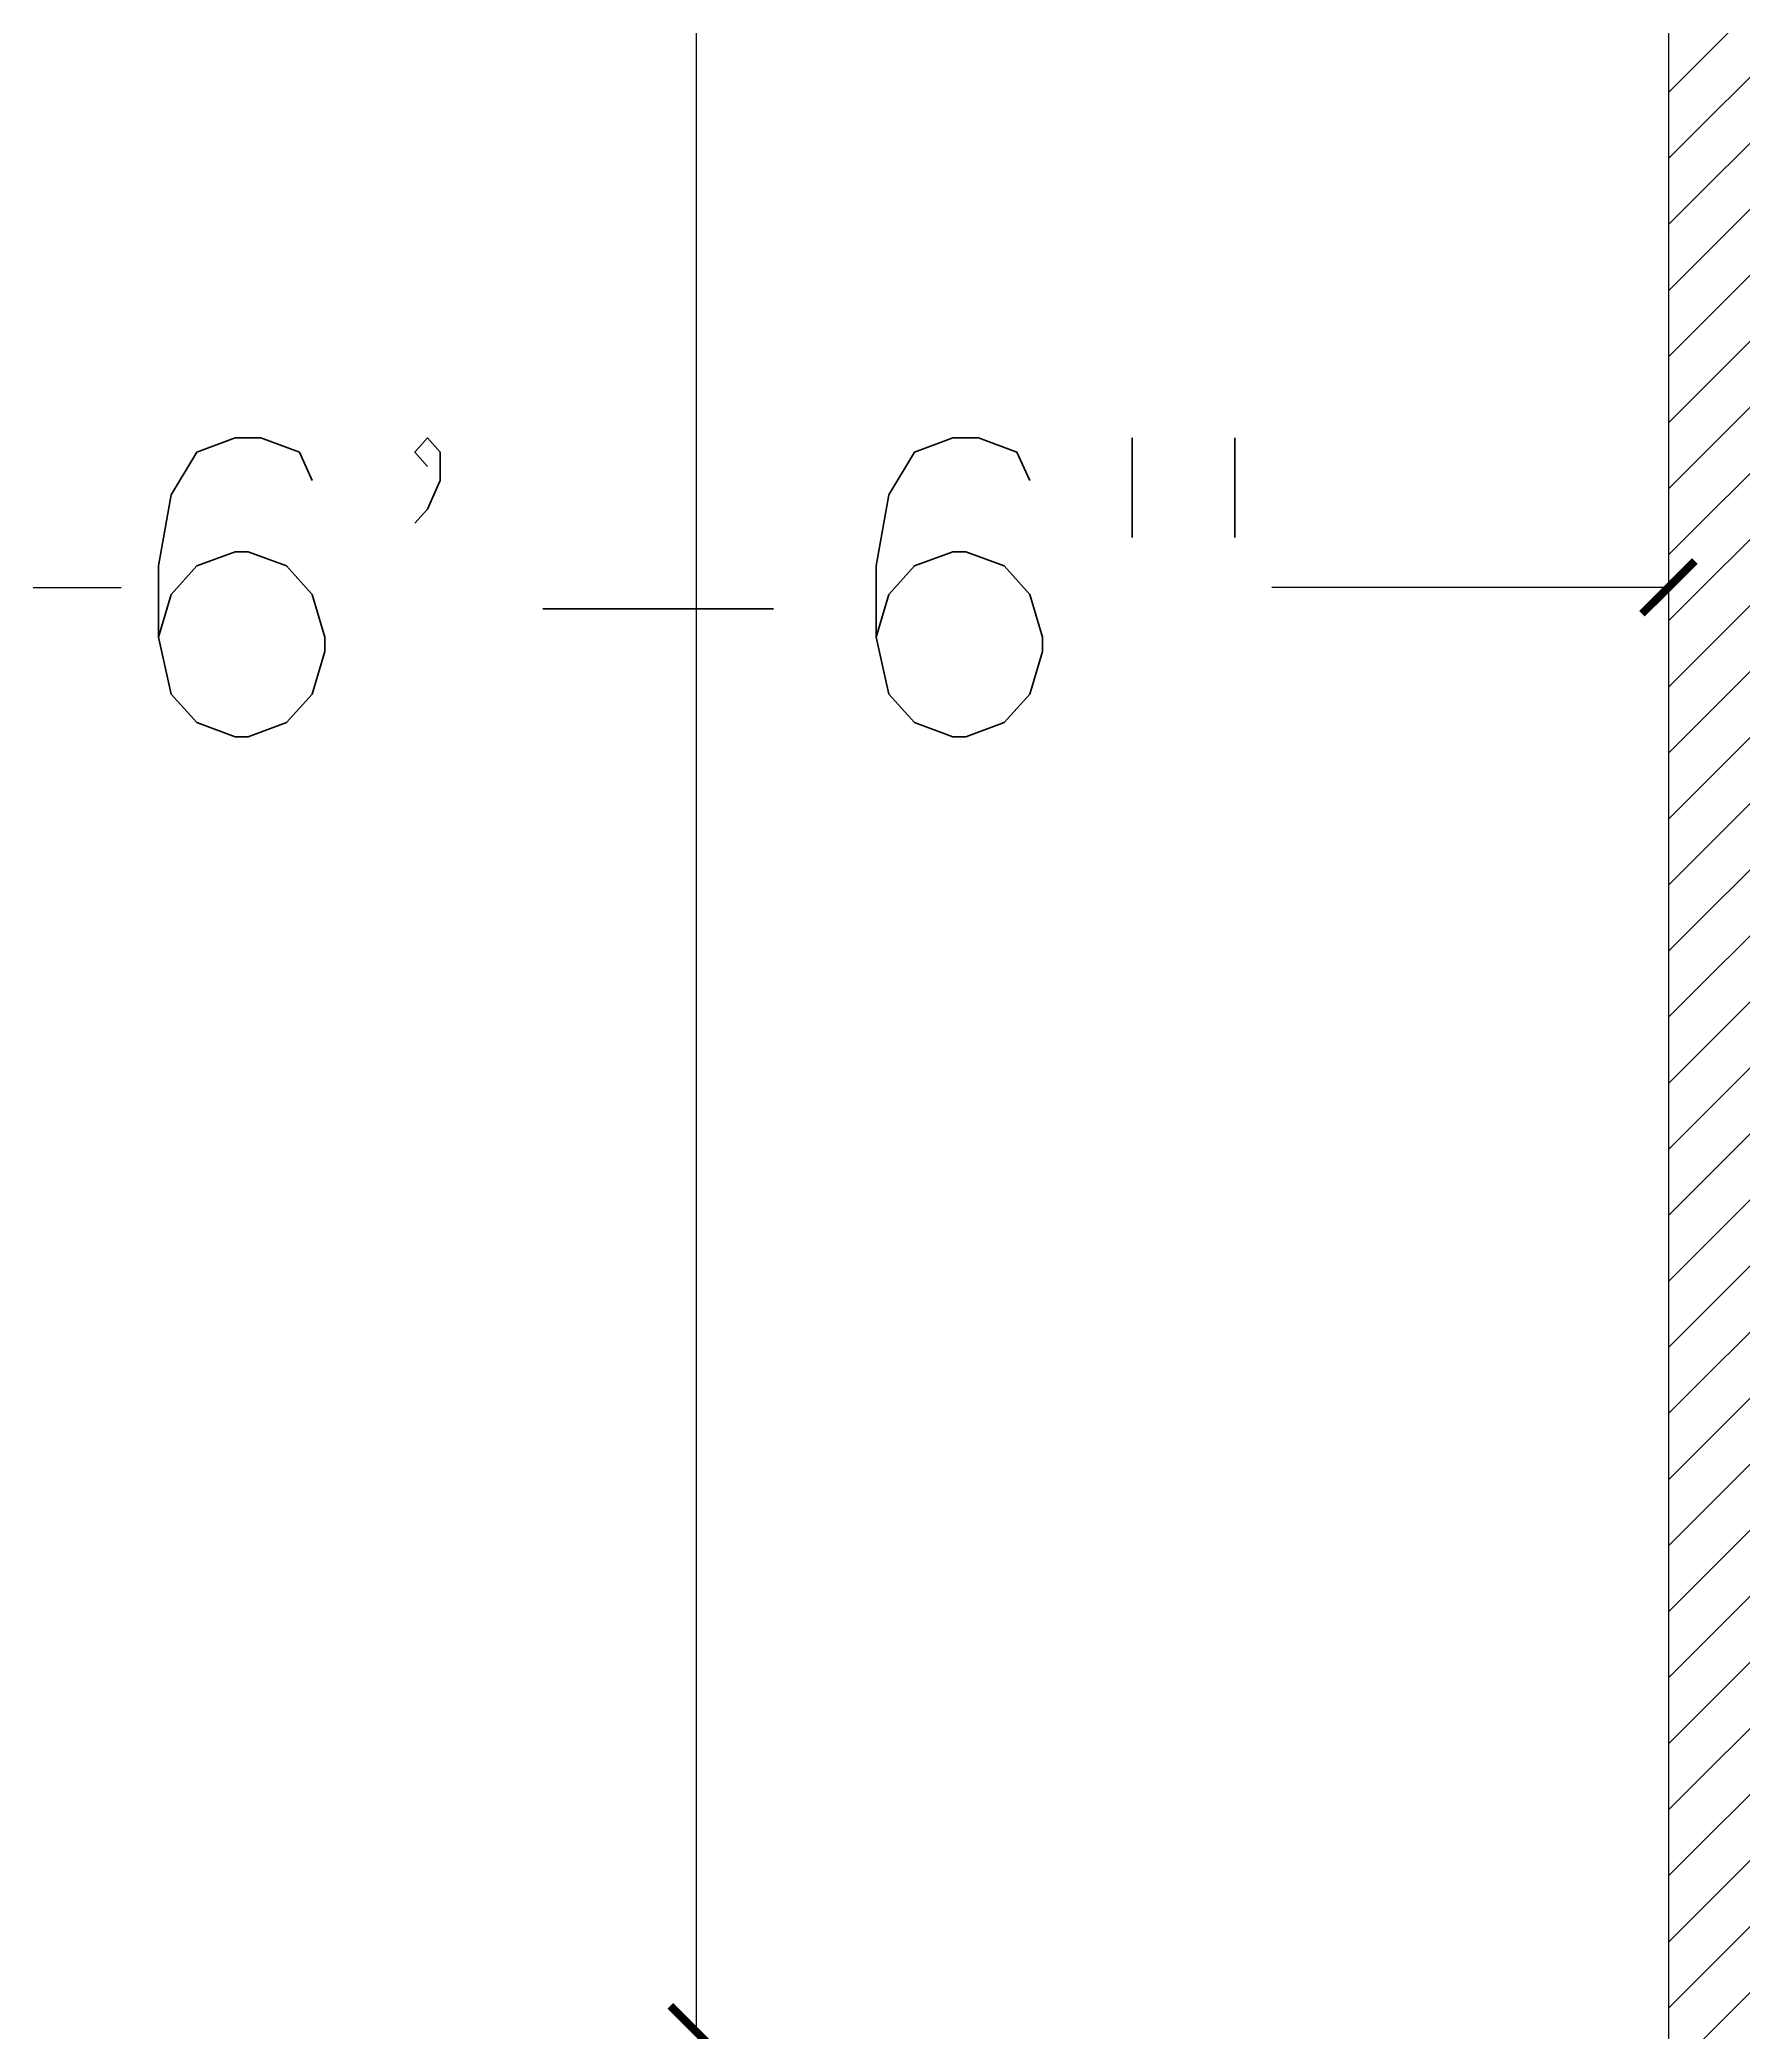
# Model space of a CAD drawing. Header units: inches. Extents: x 474 to 5633, y -332 to 1348.
# Drawn here: x 713.7 to 782, y 276.9 to 356.9 of the extents above; entities that cross this region are included whole.
import ezdxf

# ---------------------------------------------------------------- set-up
doc = ezdxf.new("R2010")
doc.units = ezdxf.units.IN
doc.header["$LTSCALE"] = 20
doc.header["$MEASUREMENT"] = 0
doc.layers.add('Hatches', color=3, linetype='Continuous', plot=False)
doc.styles.get("Standard").update_dxf_attribs({"font": 'txt.shx', "height": 12})
doc.dimstyles.new('iut', dxfattribs={"dimtxt": 0.18, "dimasz": 2.1175, "dimexe": 0.18, "dimexo": 0.0625, "dimgap": 0.09, "dimtad": 0, "dimtih": 1, "dimtoh": 1, "dimzin": 0, "dimdsep": 46, "dimlunit": 4, "dimtxsty": 'Standard', "dimblk": 'ARCHTICK', "dimcen": 0.09, "dimadec": 0, "dimazin": 0, "dimtfac": 1, "dimtofl": 0, "dimtmove": 0, "dimatfit": 3, "dimldrblk": 'ARCHTICK', "dimfxl": 1, "dimtolj": 1, "dimtzin": 0, "dimarcsym": 0})

# ---------------------------------------------------------------- blocks, each defined once
blk = doc.blocks.new('_ArchTick')
at = {"color": 0, "linetype": 'ByBlock', "const_width": 0.15}
blk.add_lwpolyline([(-0.5, -0.5), (0.5, 0.5)], dxfattribs=at)
blk = doc.blocks.new('*D42')
at = {"color": 0, "lineweight": -2, "transparency": 16777216}
for p, q in [((701.026, 337.836), (701.026, 334.719)), ((701.026, 334.899), (716.936, 334.899)), ((779.026, 334.899), (763.116, 334.899)), ((779.026, 334.961), (779.026, 335.079))]:
    blk.add_line(p, q, dxfattribs=at)
at = {"layer": 'Defpoints', "color": 0, "transparency": 16777216}
for p in [(701.026, 337.899), (779.026, 334.899), (779.026, 334.899)]:
    blk.add_point(p, dxfattribs=at)
at = {"color": 0, "lineweight": -2, "transparency": 16777216, "xscale": 2.1175, "yscale": 2.1175, "zscale": 2.1175, "rotation": 180}
blk.add_blockref('_ArchTick', (701.026, 334.899), dxfattribs=at)
at = {"color": 0, "lineweight": -2, "transparency": 16777216, "xscale": 2.1175, "yscale": 2.1175, "zscale": 2.1175}
blk.add_blockref('_ArchTick', (779.026, 334.899), dxfattribs=at)
at = {"color": 0, "transparency": 16777216, "insert": (740.026, 334.899), "char_height": 12, "attachment_point": 5}
blk.add_mtext('\\A1;6\'-6"', dxfattribs=at)
blk = doc.blocks.new('*D46')
at = {"color": 0, "lineweight": -2, "transparency": 16777216}
for p, q in [((740.026, 398.899), (740.026, 377.534)), ((740.088, 398.899), (740.206, 398.899)), ((740.026, 276.899), (740.026, 365.354)), ((740.088, 276.899), (740.206, 276.899))]:
    blk.add_line(p, q, dxfattribs=at)
at = {"layer": 'Defpoints', "color": 0, "transparency": 16777216}
for p in [(740.026, 398.899), (740.026, 276.899), (740.026, 276.899)]:
    blk.add_point(p, dxfattribs=at)
at = {"color": 0, "lineweight": -2, "transparency": 16777216, "xscale": 2.1175, "yscale": 2.1175, "zscale": 2.1175}
for p, rotation in [((740.026, 398.899), 90), ((740.026, 276.899), 270)]:
    blk.add_blockref('_ArchTick', p, dxfattribs=dict(at, rotation=rotation))
at = {"color": 0, "transparency": 16777216, "insert": (740.026, 371.444), "char_height": 12, "attachment_point": 5}
blk.add_mtext('\\A1;10\'-2"', dxfattribs=at)

msp = doc.modelspace()

# ---------------------------------------------------------------- hatches: boundary and pattern name
at = {"layer": 'Hatches'}
h = msp.add_hatch(dxfattribs=at)
h.set_pattern_fill('ANSI31', color=256, scale=15, style=0)
h.paths.add_polyline_path([(857.026, 406.899), (767.026, 406.899), (767.026, 398.899), (779.026, 398.899), (779.026, 270.899), (785.026, 270.899), (785.026, 276.899), (785.026, 398.899), (857.026, 398.899)])

# ---------------------------------------------------------------- linework, layer by layer
msp.add_line((779.026, 398.899), (779.026, 270.899))

# ---------------------------------------------------------------- dimensions: what is measured, and where the dimension line sits
dim = msp.add_linear_dim(base=(740.026, 276.899), p1=(740.026, 398.899), p2=(740.026, 276.899), angle=90, dimstyle='iut')
dim.commit()
dim.dimension.update_dxf_attribs({"geometry": '*D46', "text_midpoint": (740.026, 371.444), "dimtype": 160})
dim = msp.add_linear_dim(base=(779.026, 334.899), p1=(701.026, 337.899), p2=(779.026, 334.899), dimstyle='iut')
dim.commit()
dim.dimension.update_dxf_attribs({"geometry": '*D42', "text_midpoint": (740.026, 334.899)})

doc.saveas('drawing.dxf')
